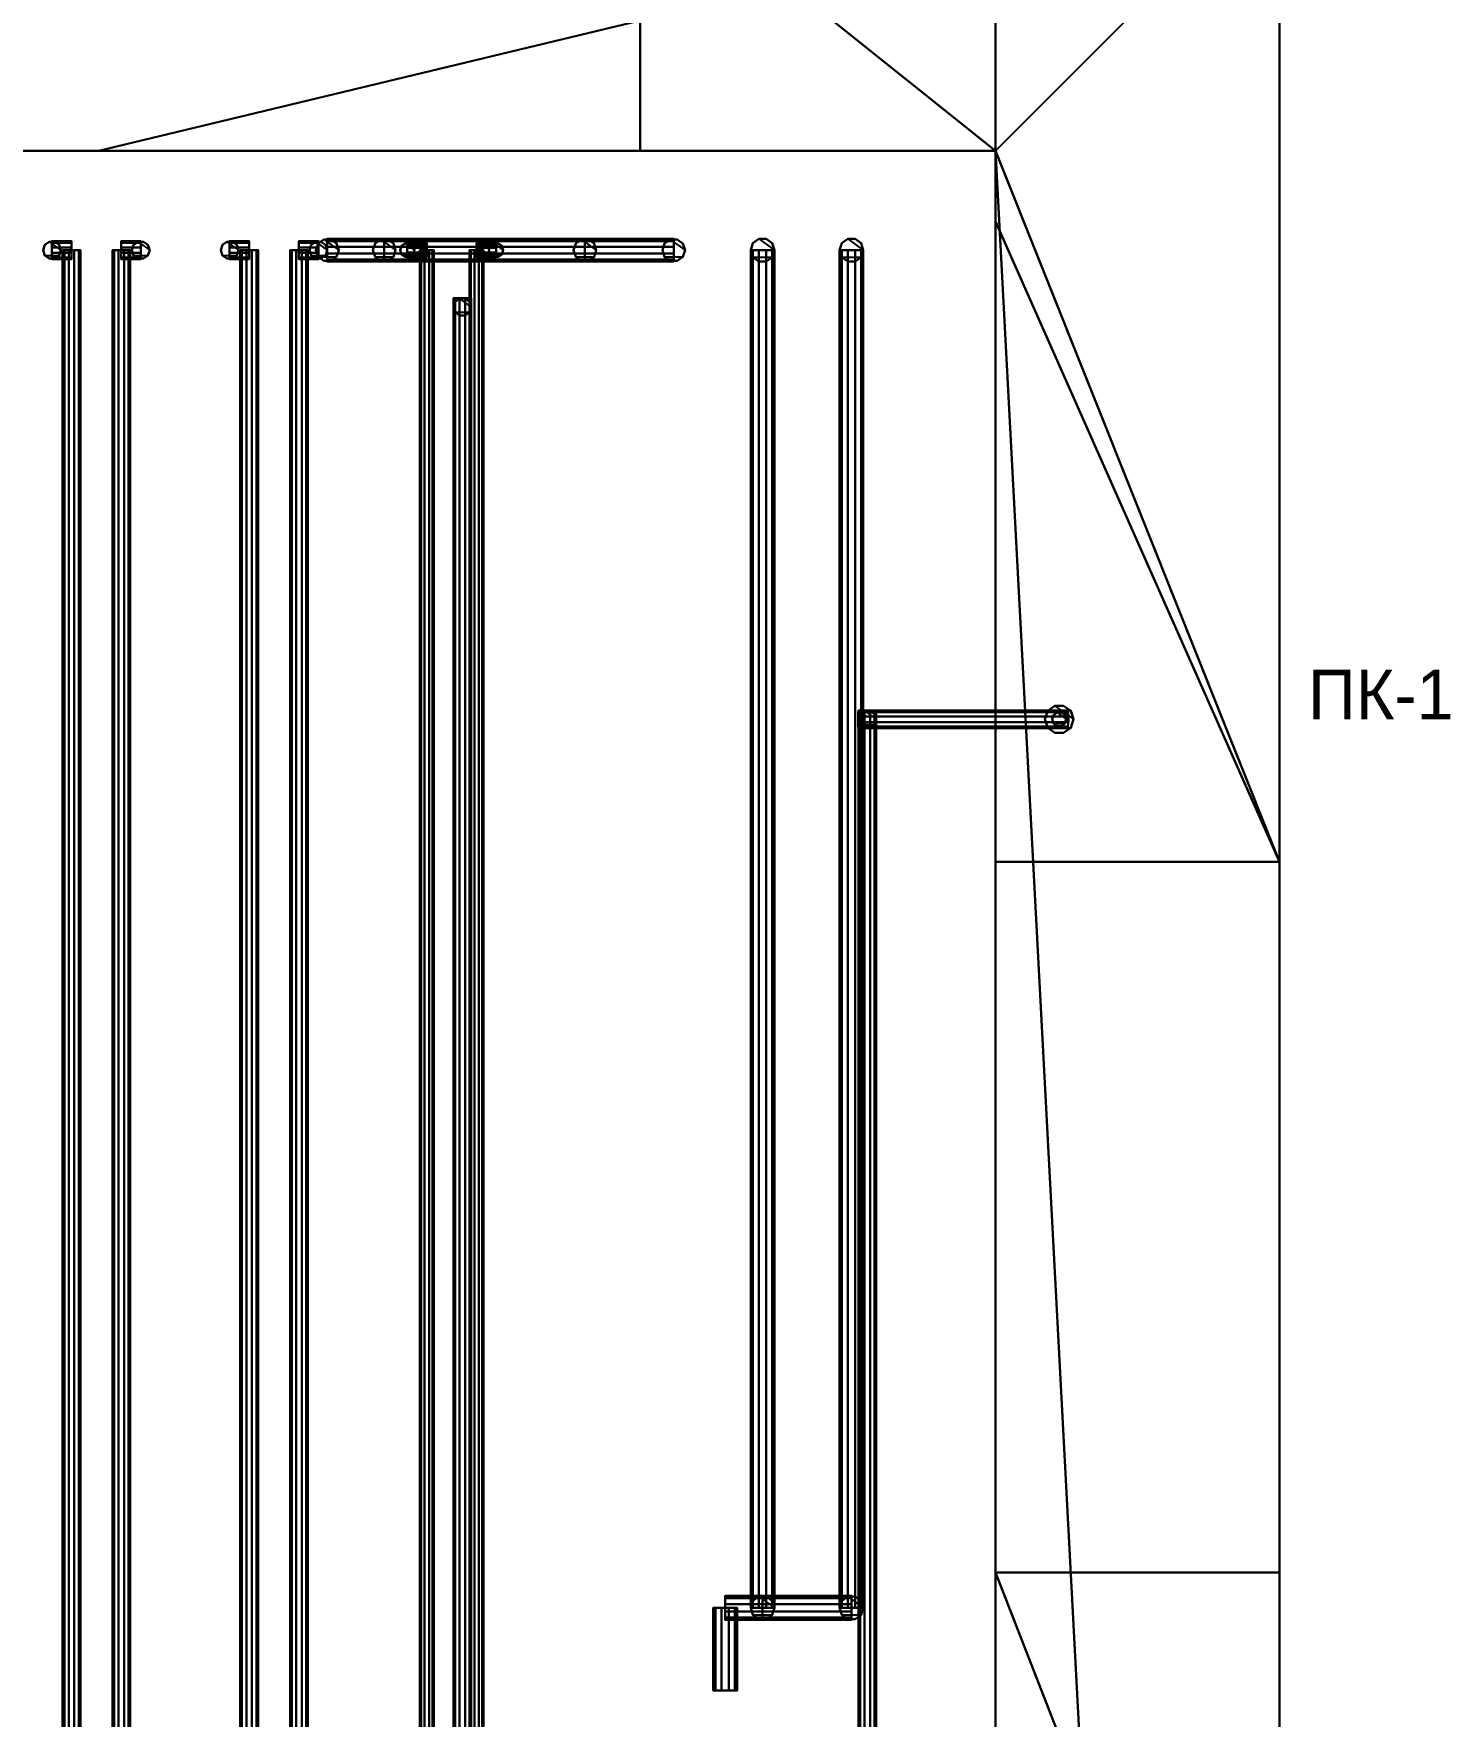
# Model space of a CAD drawing. Header units: millimetres. Extents: x -396 to 23232, y -842 to 31800.
# Drawn here: x 18447 to 20440, y 11397 to 13765 of the extents above; entities that cross this region are included whole.
import ezdxf

# ---------------------------------------------------------------- set-up
doc = ezdxf.new("R2010")
doc.units = ezdxf.units.MM
doc.layers.add('АР_3D_стены', color=8, linetype='Continuous')
doc.layers.add('ВК_3D_Марки', color=7, linetype='Continuous')
for name, color, linetype, true_color in [('ВК_3D_Арматура', 7, 'Continuous', 0xb48c3c), ('ВК_3D_В1', 7, 'Continuous', 0x06b6d4), ('ТМ_3D_для_увязки', 7, 'Continuous', 0xbec4ce)]:
    doc.layers.add(name, color=color, linetype=linetype, true_color=true_color)

msp = doc.modelspace()

# ---------------------------------------------------------------- texts
at = {"layer": 'ВК_3D_Марки'}
msp.add_text('ПК-1', height=70, dxfattribs=at).set_placement((20240, 12800, 900))

# ---------------------------------------------------------------- meshes
at = {"layer": 'АР_3D_стены'}
mesh = msp.add_polyface(dxfattribs=at)
corners = [(12700.2, 10999.6), (12700.2, 10774.6), (12400.2, 10774.6), (12400.2, 10774.6, 3650), (12700.2, 10774.6, 3650), (12700.2, 10999.6, 3650), (13700.2, 11199.6), (13700.2, 10999.6), (13380.2, 10999.6), (13380.2, 10999.6, 3650), (13700.2, 10999.6, 3650), (13700.2, 11199.6, 3650), (20200.2, 12599.6), (19800.2, 12599.6), (19800.2, 13500.4), (19800.2, 13500.4, 3650), (19800.2, 12599.6, 3650), (20200.2, 12599.6, 3650), (19000.2, 15699.6), (20200.2, 15699.6), (20200.2, 15299.6), (20200.2, 15299.6, 3650), (20200.2, 15699.6, 3650), (19000.2, 15699.6, 3650), (19800.2, 15299.6), (19000.2, 15299.6), (19000.2, 15299.6, 3650), (19800.2, 15299.6, 3650), (12400.2, 11199.6), (12400.2, 11199.6, 3650), (19800.2, 13599.6), (19800.2, 13599.6, 3650), (12700.2, 11199.6), (12700.2, 11199.6, 3650), (20200.2, 13999.6), (20200.2, 13999.6, 3650), (18538.2, 13599.6), (18538.2, 13599.6, 3650), (19800.2, 13999.6), (19800.2, 13999.6, 3650), (12700.2, 13599.6), (12700.2, 13599.6, 3650), (12400.2, 13999.6), (12400.2, 13999.6, 3650), (12400.2, 13599.6), (12400.2, 13599.6, 3650)]
mesh.append_faces([[corners[k] for k in face] for face in [(0, 1, 2), (3, 4, 5), (6, 7, 8), (9, 10, 11), (12, 13, 14), (15, 16, 17), (18, 19, 20), (21, 22, 23), (24, 25, 18), (23, 26, 27), (0, 2, 28), (29, 3, 5), (6, 8, 0), (5, 9, 11), (12, 14, 30), (31, 15, 17), (24, 18, 20), (21, 23, 27), (32, 6, 0), (5, 11, 33), (34, 12, 30), (31, 17, 35), (24, 20, 34), (35, 21, 27), (32, 0, 28), (29, 5, 33), (34, 30, 36), (37, 31, 35), (38, 24, 34), (35, 27, 39), (40, 32, 28), (29, 33, 41), (34, 36, 40), (41, 37, 35), (38, 34, 40), (41, 35, 39), (42, 38, 40), (41, 39, 43), (28, 42, 40), (41, 43, 29), (1, 2, 3, 4), (2, 28, 29, 3), (28, 44, 45, 29), (44, 44, 45, 45), (44, 42, 43, 45), (42, 38, 39, 43), (38, 24, 27, 39), (24, 25, 26, 27), (25, 18, 23, 26), (18, 19, 22, 23), (19, 20, 21, 22), (20, 34, 35, 21), (34, 12, 17, 35), (12, 13, 16, 17), (13, 14, 15, 16), (14, 30, 31, 15), (30, 36, 37, 31), (36, 40, 41, 37), (40, 32, 33, 41), (32, 6, 11, 33), (6, 7, 10, 11), (7, 8, 9, 10), (8, 0, 5, 9), (0, 1, 4, 5)]])
mesh = msp.add_polyface(dxfattribs=at)
corners = [(18040.2, 6049.6, 4050), (15010.2, 6049.6, 4050), (15010.2, 6119.6, 4050), (15010.2, 6119.6, 7550), (15010.2, 6049.6, 7550), (18040.2, 6049.6, 7550), (19899.3, 6049.6, 4050), (19760.2, 6049.6, 4050), (19760.2, 6119.6, 4050), (19760.2, 6119.6, 7550), (19760.2, 6049.6, 7550), (19899.3, 6049.6, 7550), (19000.2, 15699.6, 4050), (20200.2, 15699.6, 4050), (20200.2, 15299.6, 4050), (20200.2, 15299.6, 7550), (20200.2, 15699.6, 7550), (19000.2, 15699.6, 7550), (19538.3, 15299.6, 4050), (19000.2, 15299.6, 4050), (19000.2, 15299.6, 7550), (19538.3, 15299.6, 7550), (19800.2, 13599.6, 4050), (19300.2, 13599.6, 4050), (19300.2, 13999.6, 4050), (19300.2, 13999.6, 7550), (19300.2, 13599.6, 7550), (19800.2, 13599.6, 7550), (17300.2, 8749.6, 4050), (17300.2, 9049.6, 4050), (19800.2, 9049.6, 4050), (19800.2, 9049.6, 7550), (17300.2, 9049.6, 7550), (17300.2, 8749.6, 7550), (17900.2, 7449.6, 4050), (18000.2, 7449.6, 4050), (18000.2, 6449.6, 4050), (18000.2, 6449.6, 7550), (18000.2, 7449.6, 7550), (17900.2, 7449.6, 7550), (15600.2, 8749.6, 4050), (15800.2, 8749.6, 4050), (15800.2, 6449.6, 4050), (15800.2, 6449.6, 7550), (15800.2, 8749.6, 7550), (15600.2, 8749.6, 7550), (15050.2, 6179.6, 4050), (15050.2, 6449.6, 4050), (15600.2, 6449.6, 4050), (15600.2, 6449.6, 7550), (15050.2, 6449.6, 7550), (15050.2, 6179.6, 7550), (12800.2, 6449.6, 4050), (13250.2, 6449.6, 4050), (13250.2, 6179.6, 4050), (13250.2, 6179.6, 7550), (13250.2, 6449.6, 7550), (12800.2, 6449.6, 7550), (13290.2, 6049.6, 4050), (12800.2, 6049.6, 4050), (12800.2, 6049.6, 7550), (13290.2, 6049.6, 7550), (18040.2, 6119.6, 4050), (18040.2, 6119.6, 7550), (20200.2, 6049.6, 4050), (20200.2, 6049.6, 7550), (19800.2, 15299.6, 4050), (19800.2, 15299.6, 7550), (19538.3, 8749.6, 4050), (19538.3, 8749.6, 7550), (18000.2, 6179.6, 4050), (18000.2, 6179.6, 7550), (19800.2, 8749.6, 4050), (19800.2, 8749.6, 7550), (17900.2, 6449.6, 4050), (17900.2, 6449.6, 7550), (13290.2, 6119.6, 4050), (13290.2, 6119.6, 7550), (20200.2, 13999.6, 4050), (20200.2, 13999.6, 7550), (19800.2, 6179.6, 4050), (19800.2, 6179.6, 7550), (19800.2, 6449.6, 4050), (19800.2, 6449.6, 7550), (19800.2, 13999.6, 4050), (19800.2, 13999.6, 7550), (20200.2, 6449.6, 4050), (20200.2, 6449.6, 7550)]
mesh.append_faces([[corners[k] for k in face] for face in [(0, 1, 2), (3, 4, 5), (6, 7, 8), (9, 10, 11), (12, 13, 14), (15, 16, 17), (18, 19, 12), (17, 20, 21), (22, 23, 24), (25, 26, 27), (28, 29, 30), (31, 32, 33), (34, 35, 36), (37, 38, 39), (40, 41, 42), (43, 44, 45), (46, 47, 48), (49, 50, 51), (52, 53, 54), (55, 56, 57), (58, 59, 52), (57, 60, 61), (62, 0, 2), (3, 5, 63), (64, 6, 8), (9, 11, 65), (66, 18, 12), (17, 21, 67), (68, 28, 30), (31, 33, 69), (34, 36, 70), (71, 37, 39), (48, 40, 42), (43, 45, 49), (58, 52, 54), (55, 57, 61), (66, 12, 14), (15, 17, 67), (72, 68, 30), (31, 69, 73), (74, 34, 70), (71, 39, 75), (46, 48, 42), (43, 49, 51), (76, 58, 54), (55, 61, 77), (66, 14, 78), (79, 15, 67), (42, 74, 70), (71, 75, 43), (76, 54, 46), (51, 55, 77), (46, 42, 70), (71, 43, 51), (2, 76, 46), (51, 77, 3), (2, 46, 70), (71, 51, 3), (2, 70, 80), (81, 71, 3), (62, 2, 80), (81, 3, 63), (8, 62, 80), (81, 63, 9), (64, 8, 80), (81, 9, 65), (64, 80, 82), (83, 81, 65), (64, 82, 72), (73, 83, 65), (64, 72, 30), (31, 73, 65), (64, 30, 22), (27, 31, 65), (84, 66, 78), (79, 67, 85), (22, 24, 84), (85, 25, 27), (78, 64, 22), (27, 65, 79), (22, 84, 78), (79, 85, 27), (1, 2, 3, 4), (2, 76, 77, 3), (76, 58, 61, 77), (58, 59, 60, 61), (59, 52, 57, 60), (52, 53, 56, 57), (53, 54, 55, 56), (54, 46, 51, 55), (46, 47, 50, 51), (47, 48, 49, 50), (48, 40, 45, 49), (40, 41, 44, 45), (41, 42, 43, 44), (42, 74, 75, 43), (74, 34, 39, 75), (34, 35, 38, 39), (35, 36, 37, 38), (36, 70, 71, 37), (70, 80, 81, 71), (80, 82, 83, 81), (82, 72, 73, 83), (72, 68, 69, 73), (68, 28, 33, 69), (28, 29, 32, 33), (29, 30, 31, 32), (30, 22, 27, 31), (22, 23, 26, 27), (23, 24, 25, 26), (24, 84, 85, 25), (84, 84, 85, 85), (84, 66, 67, 85), (66, 18, 21, 67), (18, 19, 20, 21), (19, 12, 17, 20), (12, 13, 16, 17), (13, 14, 15, 16), (14, 78, 79, 15), (78, 86, 87, 79), (86, 86, 87, 87), (86, 64, 65, 87), (64, 6, 11, 65), (6, 7, 10, 11), (7, 8, 9, 10), (8, 62, 63, 9), (62, 0, 5, 63), (0, 1, 4, 5)]])
mesh = msp.add_polyface(dxfattribs=at)
corners = [(19800.2, 11599.6), (20200.2, 11599.6), (20200.2, 10574.6), (20200.2, 10574.6, 3650), (20200.2, 11599.6, 3650), (19800.2, 11599.6, 3650), (19800.2, 10574.6), (19800.2, 10574.6, 3650)]
mesh.append_faces([[corners[k] for k in face] for face in [(0, 1, 2), (3, 4, 5), (2, 6, 0), (5, 7, 3), (1, 2, 3, 4), (2, 6, 7, 3), (6, 0, 5, 7), (0, 1, 4, 5)]])
at = {"layer": 'ВК_3D_Арматура', "color": 33, "true_color": 0xbf9142}
mesh = msp.add_polyface(dxfattribs=at)
corners = [(19910, 12800, 582.5), (19906.2, 12811.8, 582.5), (19906.2, 12811.8, 602.5), (19910, 12800, 602.5), (19896.2, 12819, 582.5), (19896.2, 12819, 602.5), (19883.8, 12819, 582.5), (19883.8, 12819, 602.5), (19873.8, 12811.8, 582.5), (19873.8, 12811.8, 602.5), (19870, 12800, 582.5), (19870, 12800, 602.5), (19873.8, 12788.2, 582.5), (19873.8, 12788.2, 602.5), (19883.8, 12781, 582.5), (19883.8, 12781, 602.5), (19896.2, 12781, 582.5), (19896.2, 12781, 602.5), (19906.2, 12788.2, 582.5), (19906.2, 12788.2, 602.5)]
mesh.append_faces([[corners[k] for k in face] for face in [(0, 1, 2, 3), (1, 4, 5, 2), (4, 6, 7, 5), (6, 8, 9, 7), (8, 10, 11, 9), (10, 12, 13, 11), (12, 14, 15, 13), (14, 16, 17, 15), (16, 18, 19, 17), (18, 0, 3, 19), (18, 16, 14, 12), (3, 2, 5, 7)]])
mesh = msp.add_polyface(dxfattribs=at)
corners = [(19900, 12800, 502.5), (19898.1, 12805.9, 502.5), (19898.1, 12805.9, 582.5), (19900, 12800, 582.5), (19893.1, 12809.5, 502.5), (19893.1, 12809.5, 582.5), (19886.9, 12809.5, 502.5), (19886.9, 12809.5, 582.5), (19881.9, 12805.9, 502.5), (19881.9, 12805.9, 582.5), (19880, 12800, 502.5), (19880, 12800, 582.5), (19881.9, 12794.1, 502.5), (19881.9, 12794.1, 582.5), (19886.9, 12790.5, 502.5), (19886.9, 12790.5, 582.5), (19893.1, 12790.5, 502.5), (19893.1, 12790.5, 582.5), (19898.1, 12794.1, 502.5), (19898.1, 12794.1, 582.5)]
mesh.append_faces([[corners[k] for k in face] for face in [(0, 1, 2, 3), (1, 4, 5, 2), (4, 6, 7, 5), (6, 8, 9, 7), (8, 10, 11, 9), (10, 12, 13, 11), (12, 14, 15, 13), (14, 16, 17, 15), (16, 18, 19, 17), (18, 0, 3, 19), (18, 16, 14, 12), (3, 2, 5, 7)]])
at = {"layer": 'ВК_3D_В1'}
mesh = msp.add_polyface(dxfattribs=at)
corners = [(19037.5, 9937.5, -230), (19039.9, 9937.5, -222.7), (19039.9, 13392.5, -222.7), (19037.5, 13392.5, -230), (19046.1, 9937.5, -218.1), (19046.1, 13392.5, -218.1), (19053.9, 9937.5, -218.1), (19053.9, 13392.5, -218.1), (19060.1, 9937.5, -222.7), (19060.1, 13392.5, -222.7), (19062.5, 9937.5, -230), (19062.5, 13392.5, -230), (19060.1, 9937.5, -237.3), (19060.1, 13392.5, -237.3), (19053.9, 9937.5, -241.9), (19053.9, 13392.5, -241.9), (19046.1, 9937.5, -241.9), (19046.1, 13392.5, -241.9), (19039.9, 9937.5, -237.3), (19039.9, 13392.5, -237.3)]
mesh.append_faces([[corners[k] for k in face] for face in [(0, 1, 2, 3), (1, 4, 5, 2), (4, 6, 7, 5), (6, 8, 9, 7), (8, 10, 11, 9), (10, 12, 13, 11), (12, 14, 15, 13), (14, 16, 17, 15), (16, 18, 19, 17), (18, 0, 3, 19), (18, 16, 14, 12), (3, 2, 5, 7)]])
mesh = msp.add_polyface(dxfattribs=at)
corners = [(19062.5, 13380, -242.5), (19060.1, 13387.3, -242.5), (19060.1, 13387.3, 312.5), (19062.5, 13380, 312.5), (19053.9, 13391.9, -242.5), (19053.9, 13391.9, 312.5), (19046.1, 13391.9, -242.5), (19046.1, 13391.9, 312.5), (19039.9, 13387.3, -242.5), (19039.9, 13387.3, 312.5), (19037.5, 13380, -242.5), (19037.5, 13380, 312.5), (19039.9, 13372.7, -242.5), (19039.9, 13372.7, 312.5), (19046.1, 13368.1, -242.5), (19046.1, 13368.1, 312.5), (19053.9, 13368.1, -242.5), (19053.9, 13368.1, 312.5), (19060.1, 13372.7, -242.5), (19060.1, 13372.7, 312.5)]
mesh.append_faces([[corners[k] for k in face] for face in [(0, 1, 2, 3), (1, 4, 5, 2), (4, 6, 7, 5), (6, 8, 9, 7), (8, 10, 11, 9), (10, 12, 13, 11), (12, 14, 15, 13), (14, 16, 17, 15), (16, 18, 19, 17), (18, 0, 3, 19), (18, 16, 14, 12), (3, 2, 5, 7)]])
mesh = msp.add_polyface(dxfattribs=at)
corners = [(19607.5, 12812.5, 500.5), (19607.8, 12810.1, 507.8), (19902.8, 12810.1, 496.9), (19902.5, 12812.5, 489.5), (19607.9, 12803.9, 512.3), (19902.9, 12803.9, 501.4), (19607.9, 12796.1, 512.3), (19902.9, 12796.1, 501.4), (19607.8, 12789.9, 507.8), (19902.8, 12789.9, 496.9), (19607.5, 12787.5, 500.5), (19902.5, 12787.5, 489.5), (19607.2, 12789.9, 493.1), (19902.2, 12789.9, 482.2), (19607.1, 12796.1, 488.6), (19902.1, 12796.1, 477.7), (19607.1, 12803.9, 488.6), (19902.1, 12803.9, 477.7), (19607.2, 12810.1, 493.1), (19902.2, 12810.1, 482.2)]
mesh.append_faces([[corners[k] for k in face] for face in [(0, 1, 2, 3), (1, 4, 5, 2), (4, 6, 7, 5), (6, 8, 9, 7), (8, 10, 11, 9), (10, 12, 13, 11), (12, 14, 15, 13), (14, 16, 17, 15), (16, 18, 19, 17), (18, 0, 3, 19), (18, 16, 14, 12), (3, 2, 5, 7)]])
mesh = msp.add_polyface(dxfattribs=at)
corners = [(19607.5, 9837.5, -230), (19609.9, 9837.5, -222.7), (19609.9, 12812.5, -222.7), (19607.5, 12812.5, -230), (19616.1, 9837.5, -218.1), (19616.1, 12812.5, -218.1), (19623.9, 9837.5, -218.1), (19623.9, 12812.5, -218.1), (19630.1, 9837.5, -222.7), (19630.1, 12812.5, -222.7), (19632.5, 9837.5, -230), (19632.5, 12812.5, -230), (19630.1, 9837.5, -237.3), (19630.1, 12812.5, -237.3), (19623.9, 9837.5, -241.9), (19623.9, 12812.5, -241.9), (19616.1, 9837.5, -241.9), (19616.1, 12812.5, -241.9), (19609.9, 9837.5, -237.3), (19609.9, 12812.5, -237.3)]
mesh.append_faces([[corners[k] for k in face] for face in [(0, 1, 2, 3), (1, 4, 5, 2), (4, 6, 7, 5), (6, 8, 9, 7), (8, 10, 11, 9), (10, 12, 13, 11), (12, 14, 15, 13), (14, 16, 17, 15), (16, 18, 19, 17), (18, 0, 3, 19), (18, 16, 14, 12), (3, 2, 5, 7)]])
mesh = msp.add_polyface(dxfattribs=at)
corners = [(19632.5, 12800, -242.5), (19630.1, 12807.3, -242.5), (19630.1, 12807.3, 512.5), (19632.5, 12800, 512.5), (19623.9, 12811.9, -242.5), (19623.9, 12811.9, 512.5), (19616.1, 12811.9, -242.5), (19616.1, 12811.9, 512.5), (19609.9, 12807.3, -242.5), (19609.9, 12807.3, 512.5), (19607.5, 12800, -242.5), (19607.5, 12800, 512.5), (19609.9, 12792.7, -242.5), (19609.9, 12792.7, 512.5), (19616.1, 12788.1, -242.5), (19616.1, 12788.1, 512.5), (19623.9, 12788.1, -242.5), (19623.9, 12788.1, 512.5), (19630.1, 12792.7, -242.5), (19630.1, 12792.7, 512.5)]
mesh.append_faces([[corners[k] for k in face] for face in [(0, 1, 2, 3), (1, 4, 5, 2), (4, 6, 7, 5), (6, 8, 9, 7), (8, 10, 11, 9), (10, 12, 13, 11), (12, 14, 15, 13), (14, 16, 17, 15), (16, 18, 19, 17), (18, 0, 3, 19), (18, 16, 14, 12), (3, 2, 5, 7)]])
at = {"layer": 'ТМ_3D_для_увязки'}
mesh = msp.add_polyface(dxfattribs=at)
corners = [(18485, 13460, 1800), (18482.6, 13467.3, 1800), (18482.6, 13467.3, 3200), (18485, 13460, 3200), (18476.4, 13471.9, 1800), (18476.4, 13471.9, 3200), (18468.6, 13471.9, 1800), (18468.6, 13471.9, 3200), (18462.4, 13467.3, 1800), (18462.4, 13467.3, 3200), (18460, 13460, 1800), (18460, 13460, 3200), (18462.4, 13452.7, 1800), (18462.4, 13452.7, 3200), (18468.6, 13448.1, 1800), (18468.6, 13448.1, 3200), (18476.4, 13448.1, 1800), (18476.4, 13448.1, 3200), (18482.6, 13452.7, 1800), (18482.6, 13452.7, 3200)]
mesh.append_faces([[corners[k] for k in face] for face in [(0, 1, 2, 3), (1, 4, 5, 2), (4, 6, 7, 5), (6, 8, 9, 7), (8, 10, 11, 9), (10, 12, 13, 11), (12, 14, 15, 13), (14, 16, 17, 15), (16, 18, 19, 17), (18, 0, 3, 19), (18, 16, 14, 12), (3, 2, 5, 7)]])
mesh = msp.add_polyface(dxfattribs=at)
corners = [(18472.5, 13472.5, 3200), (18472.5, 13470.1, 3207.3), (18500, 13470.1, 3207.3), (18500, 13472.5, 3200), (18472.5, 13463.9, 3211.9), (18500, 13463.9, 3211.9), (18472.5, 13456.1, 3211.9), (18500, 13456.1, 3211.9), (18472.5, 13449.9, 3207.3), (18500, 13449.9, 3207.3), (18472.5, 13447.5, 3200), (18500, 13447.5, 3200), (18472.5, 13449.9, 3192.7), (18500, 13449.9, 3192.7), (18472.5, 13456.1, 3188.1), (18500, 13456.1, 3188.1), (18472.5, 13463.9, 3188.1), (18500, 13463.9, 3188.1), (18472.5, 13470.1, 3192.7), (18500, 13470.1, 3192.7)]
mesh.append_faces([[corners[k] for k in face] for face in [(0, 1, 2, 3), (1, 4, 5, 2), (4, 6, 7, 5), (6, 8, 9, 7), (8, 10, 11, 9), (10, 12, 13, 11), (12, 14, 15, 13), (14, 16, 17, 15), (16, 18, 19, 17), (18, 0, 3, 19), (18, 16, 14, 12), (3, 2, 5, 7)]])
mesh = msp.add_polyface(dxfattribs=at)
corners = [(18570, 13472.5, 3200), (18570, 13470.1, 3207.3), (18597.5, 13470.1, 3207.3), (18597.5, 13472.5, 3200), (18570, 13463.9, 3211.9), (18597.5, 13463.9, 3211.9), (18570, 13456.1, 3211.9), (18597.5, 13456.1, 3211.9), (18570, 13449.9, 3207.3), (18597.5, 13449.9, 3207.3), (18570, 13447.5, 3200), (18597.5, 13447.5, 3200), (18570, 13449.9, 3192.7), (18597.5, 13449.9, 3192.7), (18570, 13456.1, 3188.1), (18597.5, 13456.1, 3188.1), (18570, 13463.9, 3188.1), (18597.5, 13463.9, 3188.1), (18570, 13470.1, 3192.7), (18597.5, 13470.1, 3192.7)]
mesh.append_faces([[corners[k] for k in face] for face in [(0, 1, 2, 3), (1, 4, 5, 2), (4, 6, 7, 5), (6, 8, 9, 7), (8, 10, 11, 9), (10, 12, 13, 11), (12, 14, 15, 13), (14, 16, 17, 15), (16, 18, 19, 17), (18, 0, 3, 19), (18, 16, 14, 12), (3, 2, 5, 7)]])
mesh = msp.add_polyface(dxfattribs=at)
corners = [(18610, 13460, 3200), (18607.6, 13467.3, 3200), (18607.6, 13467.3, 1800), (18610, 13460, 1800), (18601.4, 13471.9, 3200), (18601.4, 13471.9, 1800), (18593.6, 13471.9, 3200), (18593.6, 13471.9, 1800), (18587.4, 13467.3, 3200), (18587.4, 13467.3, 1800), (18585, 13460, 3200), (18585, 13460, 1800), (18587.4, 13452.7, 3200), (18587.4, 13452.7, 1800), (18593.6, 13448.1, 3200), (18593.6, 13448.1, 1800), (18601.4, 13448.1, 3200), (18601.4, 13448.1, 1800), (18607.6, 13452.7, 3200), (18607.6, 13452.7, 1800)]
mesh.append_faces([[corners[k] for k in face] for face in [(0, 1, 2, 3), (1, 4, 5, 2), (4, 6, 7, 5), (6, 8, 9, 7), (8, 10, 11, 9), (10, 12, 13, 11), (12, 14, 15, 13), (14, 16, 17, 15), (16, 18, 19, 17), (18, 0, 3, 19), (18, 16, 14, 12), (3, 2, 5, 7)]])
mesh = msp.add_polyface(dxfattribs=at)
corners = [(18735, 13460, 1800), (18732.6, 13467.3, 1800), (18732.6, 13467.3, 3200), (18735, 13460, 3200), (18726.4, 13471.9, 1800), (18726.4, 13471.9, 3200), (18718.6, 13471.9, 1800), (18718.6, 13471.9, 3200), (18712.4, 13467.3, 1800), (18712.4, 13467.3, 3200), (18710, 13460, 1800), (18710, 13460, 3200), (18712.4, 13452.7, 1800), (18712.4, 13452.7, 3200), (18718.6, 13448.1, 1800), (18718.6, 13448.1, 3200), (18726.4, 13448.1, 1800), (18726.4, 13448.1, 3200), (18732.6, 13452.7, 1800), (18732.6, 13452.7, 3200)]
mesh.append_faces([[corners[k] for k in face] for face in [(0, 1, 2, 3), (1, 4, 5, 2), (4, 6, 7, 5), (6, 8, 9, 7), (8, 10, 11, 9), (10, 12, 13, 11), (12, 14, 15, 13), (14, 16, 17, 15), (16, 18, 19, 17), (18, 0, 3, 19), (18, 16, 14, 12), (3, 2, 5, 7)]])
mesh = msp.add_polyface(dxfattribs=at)
corners = [(18722.5, 13472.5, 3200), (18722.5, 13470.1, 3207.3), (18750, 13470.1, 3207.3), (18750, 13472.5, 3200), (18722.5, 13463.9, 3211.9), (18750, 13463.9, 3211.9), (18722.5, 13456.1, 3211.9), (18750, 13456.1, 3211.9), (18722.5, 13449.9, 3207.3), (18750, 13449.9, 3207.3), (18722.5, 13447.5, 3200), (18750, 13447.5, 3200), (18722.5, 13449.9, 3192.7), (18750, 13449.9, 3192.7), (18722.5, 13456.1, 3188.1), (18750, 13456.1, 3188.1), (18722.5, 13463.9, 3188.1), (18750, 13463.9, 3188.1), (18722.5, 13470.1, 3192.7), (18750, 13470.1, 3192.7)]
mesh.append_faces([[corners[k] for k in face] for face in [(0, 1, 2, 3), (1, 4, 5, 2), (4, 6, 7, 5), (6, 8, 9, 7), (8, 10, 11, 9), (10, 12, 13, 11), (12, 14, 15, 13), (14, 16, 17, 15), (16, 18, 19, 17), (18, 0, 3, 19), (18, 16, 14, 12), (3, 2, 5, 7)]])
mesh = msp.add_polyface(dxfattribs=at)
corners = [(18820, 13472.5, 3200), (18820, 13470.1, 3207.3), (18847.5, 13470.1, 3207.3), (18847.5, 13472.5, 3200), (18820, 13463.9, 3211.9), (18847.5, 13463.9, 3211.9), (18820, 13456.1, 3211.9), (18847.5, 13456.1, 3211.9), (18820, 13449.9, 3207.3), (18847.5, 13449.9, 3207.3), (18820, 13447.5, 3200), (18847.5, 13447.5, 3200), (18820, 13449.9, 3192.7), (18847.5, 13449.9, 3192.7), (18820, 13456.1, 3188.1), (18847.5, 13456.1, 3188.1), (18820, 13463.9, 3188.1), (18847.5, 13463.9, 3188.1), (18820, 13470.1, 3192.7), (18847.5, 13470.1, 3192.7)]
mesh.append_faces([[corners[k] for k in face] for face in [(0, 1, 2, 3), (1, 4, 5, 2), (4, 6, 7, 5), (6, 8, 9, 7), (8, 10, 11, 9), (10, 12, 13, 11), (12, 14, 15, 13), (14, 16, 17, 15), (16, 18, 19, 17), (18, 0, 3, 19), (18, 16, 14, 12), (3, 2, 5, 7)]])
mesh = msp.add_polyface(dxfattribs=at)
corners = [(18860, 13460, 3200), (18857.6, 13467.3, 3200), (18857.6, 13467.3, 1800), (18860, 13460, 1800), (18851.4, 13471.9, 3200), (18851.4, 13471.9, 1800), (18843.6, 13471.9, 3200), (18843.6, 13471.9, 1800), (18837.4, 13467.3, 3200), (18837.4, 13467.3, 1800), (18835, 13460, 3200), (18835, 13460, 1800), (18837.4, 13452.7, 3200), (18837.4, 13452.7, 1800), (18843.6, 13448.1, 3200), (18843.6, 13448.1, 1800), (18851.4, 13448.1, 3200), (18851.4, 13448.1, 1800), (18857.6, 13452.7, 3200), (18857.6, 13452.7, 1800)]
mesh.append_faces([[corners[k] for k in face] for face in [(0, 1, 2, 3), (1, 4, 5, 2), (4, 6, 7, 5), (6, 8, 9, 7), (8, 10, 11, 9), (10, 12, 13, 11), (12, 14, 15, 13), (14, 16, 17, 15), (16, 18, 19, 17), (18, 0, 3, 19), (18, 16, 14, 12), (3, 2, 5, 7)]])
mesh = msp.add_polyface(dxfattribs=at)
corners = [(18876, 13460, 480), (18872.9, 13469.4, 480), (18872.9, 13469.4, -550), (18876, 13460, -550), (18864.9, 13475.2, 480), (18864.9, 13475.2, -550), (18855.1, 13475.2, 480), (18855.1, 13475.2, -550), (18847.1, 13469.4, 480), (18847.1, 13469.4, -550), (18844, 13460, 480), (18844, 13460, -550), (18847.1, 13450.6, 480), (18847.1, 13450.6, -550), (18855.1, 13444.8, 480), (18855.1, 13444.8, -550), (18864.9, 13444.8, 480), (18864.9, 13444.8, -550), (18872.9, 13450.6, 480), (18872.9, 13450.6, -550)]
mesh.append_faces([[corners[k] for k in face] for face in [(0, 1, 2, 3), (1, 4, 5, 2), (4, 6, 7, 5), (6, 8, 9, 7), (8, 10, 11, 9), (10, 12, 13, 11), (12, 14, 15, 13), (14, 16, 17, 15), (16, 18, 19, 17), (18, 0, 3, 19), (18, 16, 14, 12), (3, 2, 5, 7)]])
mesh = msp.add_polyface(dxfattribs=at)
corners = [(19222.5, 13444, 480), (19222.5, 13447.1, 489.4), (18860, 13447.1, 489.4), (18860, 13444, 480), (19222.5, 13455.1, 495.2), (18860, 13455.1, 495.2), (19222.5, 13464.9, 495.2), (18860, 13464.9, 495.2), (19222.5, 13472.9, 489.4), (18860, 13472.9, 489.4), (19222.5, 13476, 480), (18860, 13476, 480), (19222.5, 13472.9, 470.6), (18860, 13472.9, 470.6), (19222.5, 13464.9, 464.8), (18860, 13464.9, 464.8), (19222.5, 13455.1, 464.8), (18860, 13455.1, 464.8), (19222.5, 13447.1, 470.6), (18860, 13447.1, 470.6)]
mesh.append_faces([[corners[k] for k in face] for face in [(0, 1, 2, 3), (1, 4, 5, 2), (4, 6, 7, 5), (6, 8, 9, 7), (8, 10, 11, 9), (10, 12, 13, 11), (12, 14, 15, 13), (14, 16, 17, 15), (16, 18, 19, 17), (18, 0, 3, 19), (18, 16, 14, 12), (3, 2, 5, 7)]])
mesh = msp.add_polyface(dxfattribs=at)
corners = [(18956, 13460, -550), (18952.9, 13469.4, -550), (18952.9, 13469.4, 360), (18956, 13460, 360), (18944.9, 13475.2, -550), (18944.9, 13475.2, 360), (18935.1, 13475.2, -550), (18935.1, 13475.2, 360), (18927.1, 13469.4, -550), (18927.1, 13469.4, 360), (18924, 13460, -550), (18924, 13460, 360), (18927.1, 13450.6, -550), (18927.1, 13450.6, 360), (18935.1, 13444.8, -550), (18935.1, 13444.8, 360), (18944.9, 13444.8, -550), (18944.9, 13444.8, 360), (18952.9, 13450.6, -550), (18952.9, 13450.6, 360)]
mesh.append_faces([[corners[k] for k in face] for face in [(0, 1, 2, 3), (1, 4, 5, 2), (4, 6, 7, 5), (6, 8, 9, 7), (8, 10, 11, 9), (10, 12, 13, 11), (12, 14, 15, 13), (14, 16, 17, 15), (16, 18, 19, 17), (18, 0, 3, 19), (18, 16, 14, 12), (3, 2, 5, 7)]])
mesh = msp.add_polyface(dxfattribs=at)
corners = [(18940, 13476, 360), (18940, 13472.9, 369.4), (19347.5, 13472.9, 369.4), (19347.5, 13476, 360), (18940, 13464.9, 375.2), (19347.5, 13464.9, 375.2), (18940, 13455.1, 375.2), (19347.5, 13455.1, 375.2), (18940, 13447.1, 369.4), (19347.5, 13447.1, 369.4), (18940, 13444, 360), (19347.5, 13444, 360), (18940, 13447.1, 350.6), (19347.5, 13447.1, 350.6), (18940, 13455.1, 344.8), (19347.5, 13455.1, 344.8), (18940, 13464.9, 344.8), (19347.5, 13464.9, 344.8), (18940, 13472.9, 350.6), (19347.5, 13472.9, 350.6)]
mesh.append_faces([[corners[k] for k in face] for face in [(0, 1, 2, 3), (1, 4, 5, 2), (4, 6, 7, 5), (6, 8, 9, 7), (8, 10, 11, 9), (10, 12, 13, 11), (12, 14, 15, 13), (14, 16, 17, 15), (16, 18, 19, 17), (18, 0, 3, 19), (18, 16, 14, 12), (3, 2, 5, 7)]])
mesh = msp.add_polyface(dxfattribs=at)
corners = [(19238.5, 13460, 840), (19235.4, 13469.4, 840), (19235.4, 13469.4, 480), (19238.5, 13460, 480), (19227.4, 13475.2, 840), (19227.4, 13475.2, 480), (19217.6, 13475.2, 840), (19217.6, 13475.2, 480), (19209.6, 13469.4, 840), (19209.6, 13469.4, 480), (19206.5, 13460, 840), (19206.5, 13460, 480), (19209.6, 13450.6, 840), (19209.6, 13450.6, 480), (19217.6, 13444.8, 840), (19217.6, 13444.8, 480), (19227.4, 13444.8, 840), (19227.4, 13444.8, 480), (19235.4, 13450.6, 840), (19235.4, 13450.6, 480)]
mesh.append_faces([[corners[k] for k in face] for face in [(0, 1, 2, 3), (1, 4, 5, 2), (4, 6, 7, 5), (6, 8, 9, 7), (8, 10, 11, 9), (10, 12, 13, 11), (12, 14, 15, 13), (14, 16, 17, 15), (16, 18, 19, 17), (18, 0, 3, 19), (18, 16, 14, 12), (3, 2, 5, 7)]])
mesh = msp.add_polyface(dxfattribs=at)
corners = [(19363.5, 13460, 360), (19360.4, 13469.4, 360), (19360.4, 13469.4, 840), (19363.5, 13460, 840), (19352.4, 13475.2, 360), (19352.4, 13475.2, 840), (19342.6, 13475.2, 360), (19342.6, 13475.2, 840), (19334.6, 13469.4, 360), (19334.6, 13469.4, 840), (19331.5, 13460, 360), (19331.5, 13460, 840), (19334.6, 13450.6, 360), (19334.6, 13450.6, 840), (19342.6, 13444.8, 360), (19342.6, 13444.8, 840), (19352.4, 13444.8, 360), (19352.4, 13444.8, 840), (19360.4, 13450.6, 360), (19360.4, 13450.6, 840)]
mesh.append_faces([[corners[k] for k in face] for face in [(0, 1, 2, 3), (1, 4, 5, 2), (4, 6, 7, 5), (6, 8, 9, 7), (8, 10, 11, 9), (10, 12, 13, 11), (12, 14, 15, 13), (14, 16, 17, 15), (16, 18, 19, 17), (18, 0, 3, 19), (18, 16, 14, 12), (3, 2, 5, 7)]])
mesh = msp.add_polyface(dxfattribs=at)
corners = [(19489.2, 13460, 1800), (19486.1, 13469.8, 1800), (19486.1, 13469.8, 3200), (19489.2, 13460, 3200), (19477.7, 13475.9, 1800), (19477.7, 13475.9, 3200), (19467.3, 13475.9, 1800), (19467.3, 13475.9, 3200), (19458.9, 13469.8, 1800), (19458.9, 13469.8, 3200), (19455.8, 13460, 1800), (19455.8, 13460, 3200), (19458.9, 13450.2, 1800), (19458.9, 13450.2, 3200), (19467.3, 13444.1, 1800), (19467.3, 13444.1, 3200), (19477.7, 13444.1, 1800), (19477.7, 13444.1, 3200), (19486.1, 13450.2, 1800), (19486.1, 13450.2, 3200)]
mesh.append_faces([[corners[k] for k in face] for face in [(0, 1, 2, 3), (1, 4, 5, 2), (4, 6, 7, 5), (6, 8, 9, 7), (8, 10, 11, 9), (10, 12, 13, 11), (12, 14, 15, 13), (14, 16, 17, 15), (16, 18, 19, 17), (18, 0, 3, 19), (18, 16, 14, 12), (3, 2, 5, 7)]])
mesh = msp.add_polyface(dxfattribs=at)
corners = [(19614.2, 13460, 3200), (19611.1, 13469.8, 3200), (19611.1, 13469.8, 1800), (19614.2, 13460, 1800), (19602.7, 13475.9, 3200), (19602.7, 13475.9, 1800), (19592.3, 13475.9, 3200), (19592.3, 13475.9, 1800), (19583.9, 13469.8, 3200), (19583.9, 13469.8, 1800), (19580.8, 13460, 3200), (19580.8, 13460, 1800), (19583.9, 13450.2, 3200), (19583.9, 13450.2, 1800), (19592.3, 13444.1, 3200), (19592.3, 13444.1, 1800), (19602.7, 13444.1, 3200), (19602.7, 13444.1, 1800), (19611.1, 13450.2, 3200), (19611.1, 13450.2, 1800)]
mesh.append_faces([[corners[k] for k in face] for face in [(0, 1, 2, 3), (1, 4, 5, 2), (4, 6, 7, 5), (6, 8, 9, 7), (8, 10, 11, 9), (10, 12, 13, 11), (12, 14, 15, 13), (14, 16, 17, 15), (16, 18, 19, 17), (18, 0, 3, 19), (18, 16, 14, 12), (3, 2, 5, 7)]])
mesh = msp.add_polyface(dxfattribs=at)
corners = [(18512.5, 13460, 3200), (18510.1, 13460, 3207.3), (18510.1, 10485, 3207.3), (18512.5, 10485, 3200), (18503.9, 13460, 3211.9), (18503.9, 10485, 3211.9), (18496.1, 13460, 3211.9), (18496.1, 10485, 3211.9), (18489.9, 13460, 3207.3), (18489.9, 10485, 3207.3), (18487.5, 13460, 3200), (18487.5, 10485, 3200), (18489.9, 13460, 3192.7), (18489.9, 10485, 3192.7), (18496.1, 13460, 3188.1), (18496.1, 10485, 3188.1), (18503.9, 13460, 3188.1), (18503.9, 10485, 3188.1), (18510.1, 13460, 3192.7), (18510.1, 10485, 3192.7)]
mesh.append_faces([[corners[k] for k in face] for face in [(0, 1, 2, 3), (1, 4, 5, 2), (4, 6, 7, 5), (6, 8, 9, 7), (8, 10, 11, 9), (10, 12, 13, 11), (12, 14, 15, 13), (14, 16, 17, 15), (16, 18, 19, 17), (18, 0, 3, 19), (18, 16, 14, 12), (3, 2, 5, 7)]])
mesh = msp.add_polyface(dxfattribs=at)
corners = [(18557.5, 10415, 3200), (18559.9, 10415, 3207.3), (18559.9, 13460, 3207.3), (18557.5, 13460, 3200), (18566.1, 10415, 3211.9), (18566.1, 13460, 3211.9), (18573.9, 10415, 3211.9), (18573.9, 13460, 3211.9), (18580.1, 10415, 3207.3), (18580.1, 13460, 3207.3), (18582.5, 10415, 3200), (18582.5, 13460, 3200), (18580.1, 10415, 3192.7), (18580.1, 13460, 3192.7), (18573.9, 10415, 3188.1), (18573.9, 13460, 3188.1), (18566.1, 10415, 3188.1), (18566.1, 13460, 3188.1), (18559.9, 10415, 3192.7), (18559.9, 13460, 3192.7)]
mesh.append_faces([[corners[k] for k in face] for face in [(0, 1, 2, 3), (1, 4, 5, 2), (4, 6, 7, 5), (6, 8, 9, 7), (8, 10, 11, 9), (10, 12, 13, 11), (12, 14, 15, 13), (14, 16, 17, 15), (16, 18, 19, 17), (18, 0, 3, 19), (18, 16, 14, 12), (3, 2, 5, 7)]])
mesh = msp.add_polyface(dxfattribs=at)
corners = [(18762.5, 13460, 3200), (18760.1, 13460, 3207.3), (18760.1, 10335, 3207.3), (18762.5, 10335, 3200), (18753.9, 13460, 3211.9), (18753.9, 10335, 3211.9), (18746.1, 13460, 3211.9), (18746.1, 10335, 3211.9), (18739.9, 13460, 3207.3), (18739.9, 10335, 3207.3), (18737.5, 13460, 3200), (18737.5, 10335, 3200), (18739.9, 13460, 3192.7), (18739.9, 10335, 3192.7), (18746.1, 13460, 3188.1), (18746.1, 10335, 3188.1), (18753.9, 13460, 3188.1), (18753.9, 10335, 3188.1), (18760.1, 13460, 3192.7), (18760.1, 10335, 3192.7)]
mesh.append_faces([[corners[k] for k in face] for face in [(0, 1, 2, 3), (1, 4, 5, 2), (4, 6, 7, 5), (6, 8, 9, 7), (8, 10, 11, 9), (10, 12, 13, 11), (12, 14, 15, 13), (14, 16, 17, 15), (16, 18, 19, 17), (18, 0, 3, 19), (18, 16, 14, 12), (3, 2, 5, 7)]])
mesh = msp.add_polyface(dxfattribs=at)
corners = [(18807.5, 10265, 3200), (18809.9, 10265, 3207.3), (18809.9, 13460, 3207.3), (18807.5, 13460, 3200), (18816.1, 10265, 3211.9), (18816.1, 13460, 3211.9), (18823.9, 10265, 3211.9), (18823.9, 13460, 3211.9), (18830.1, 10265, 3207.3), (18830.1, 13460, 3207.3), (18832.5, 10265, 3200), (18832.5, 13460, 3200), (18830.1, 10265, 3192.7), (18830.1, 13460, 3192.7), (18823.9, 10265, 3188.1), (18823.9, 13460, 3188.1), (18816.1, 10265, 3188.1), (18816.1, 13460, 3188.1), (18809.9, 10265, 3192.7), (18809.9, 13460, 3192.7)]
mesh.append_faces([[corners[k] for k in face] for face in [(0, 1, 2, 3), (1, 4, 5, 2), (4, 6, 7, 5), (6, 8, 9, 7), (8, 10, 11, 9), (10, 12, 13, 11), (12, 14, 15, 13), (14, 16, 17, 15), (16, 18, 19, 17), (18, 0, 3, 19), (18, 16, 14, 12), (3, 2, 5, 7)]])
mesh = msp.add_polyface(dxfattribs=at)
corners = [(18982.5, 13460, 1800), (18980.6, 13465.9, 1800), (18980.6, 13465.9, 3050), (18982.5, 13460, 3050), (18975.6, 13469.5, 1800), (18975.6, 13469.5, 3050), (18969.4, 13469.5, 1800), (18969.4, 13469.5, 3050), (18964.4, 13465.9, 1800), (18964.4, 13465.9, 3050), (18962.5, 13460, 1800), (18962.5, 13460, 3050), (18964.4, 13454.1, 1800), (18964.4, 13454.1, 3050), (18969.4, 13450.5, 1800), (18969.4, 13450.5, 3050), (18975.6, 13450.5, 1800), (18975.6, 13450.5, 3050), (18980.6, 13454.1, 1800), (18980.6, 13454.1, 3050)]
mesh.append_faces([[corners[k] for k in face] for face in [(0, 1, 2, 3), (1, 4, 5, 2), (4, 6, 7, 5), (6, 8, 9, 7), (8, 10, 11, 9), (10, 12, 13, 11), (12, 14, 15, 13), (14, 16, 17, 15), (16, 18, 19, 17), (18, 0, 3, 19), (18, 16, 14, 12), (3, 2, 5, 7)]])
mesh = msp.add_polyface(dxfattribs=at)
corners = [(18972.5, 13470, 3050), (18972.5, 13468.1, 3055.9), (19000, 13468.1, 3055.9), (19000, 13470, 3050), (18972.5, 13463.1, 3059.5), (19000, 13463.1, 3059.5), (18972.5, 13456.9, 3059.5), (19000, 13456.9, 3059.5), (18972.5, 13451.9, 3055.9), (19000, 13451.9, 3055.9), (18972.5, 13450, 3050), (19000, 13450, 3050), (18972.5, 13451.9, 3044.1), (19000, 13451.9, 3044.1), (18972.5, 13456.9, 3040.5), (19000, 13456.9, 3040.5), (18972.5, 13463.1, 3040.5), (19000, 13463.1, 3040.5), (18972.5, 13468.1, 3044.1), (19000, 13468.1, 3044.1)]
mesh.append_faces([[corners[k] for k in face] for face in [(0, 1, 2, 3), (1, 4, 5, 2), (4, 6, 7, 5), (6, 8, 9, 7), (8, 10, 11, 9), (10, 12, 13, 11), (12, 14, 15, 13), (14, 16, 17, 15), (16, 18, 19, 17), (18, 0, 3, 19), (18, 16, 14, 12), (3, 2, 5, 7)]])
mesh = msp.add_polyface(dxfattribs=at)
corners = [(19010, 13460, 3050), (19008.1, 13460, 3055.9), (19008.1, 10435, 3055.9), (19010, 10435, 3050), (19003.1, 13460, 3059.5), (19003.1, 10435, 3059.5), (18996.9, 13460, 3059.5), (18996.9, 10435, 3059.5), (18991.9, 13460, 3055.9), (18991.9, 10435, 3055.9), (18990, 13460, 3050), (18990, 10435, 3050), (18991.9, 13460, 3044.1), (18991.9, 10435, 3044.1), (18996.9, 13460, 3040.5), (18996.9, 10435, 3040.5), (19003.1, 13460, 3040.5), (19003.1, 10435, 3040.5), (19008.1, 13460, 3044.1), (19008.1, 10435, 3044.1)]
mesh.append_faces([[corners[k] for k in face] for face in [(0, 1, 2, 3), (1, 4, 5, 2), (4, 6, 7, 5), (6, 8, 9, 7), (8, 10, 11, 9), (10, 12, 13, 11), (12, 14, 15, 13), (14, 16, 17, 15), (16, 18, 19, 17), (18, 0, 3, 19), (18, 16, 14, 12), (3, 2, 5, 7)]])
mesh = msp.add_polyface(dxfattribs=at)
corners = [(19060, 10365, 3050), (19061.9, 10365, 3055.9), (19061.9, 13460, 3055.9), (19060, 13460, 3050), (19066.9, 10365, 3059.5), (19066.9, 13460, 3059.5), (19073.1, 10365, 3059.5), (19073.1, 13460, 3059.5), (19078.1, 10365, 3055.9), (19078.1, 13460, 3055.9), (19080, 10365, 3050), (19080, 13460, 3050), (19078.1, 10365, 3044.1), (19078.1, 13460, 3044.1), (19073.1, 10365, 3040.5), (19073.1, 13460, 3040.5), (19066.9, 10365, 3040.5), (19066.9, 13460, 3040.5), (19061.9, 10365, 3044.1), (19061.9, 13460, 3044.1)]
mesh.append_faces([[corners[k] for k in face] for face in [(0, 1, 2, 3), (1, 4, 5, 2), (4, 6, 7, 5), (6, 8, 9, 7), (8, 10, 11, 9), (10, 12, 13, 11), (12, 14, 15, 13), (14, 16, 17, 15), (16, 18, 19, 17), (18, 0, 3, 19), (18, 16, 14, 12), (3, 2, 5, 7)]])
mesh = msp.add_polyface(dxfattribs=at)
corners = [(19070, 13470, 3050), (19070, 13468.1, 3055.9), (19097.5, 13468.1, 3055.9), (19097.5, 13470, 3050), (19070, 13463.1, 3059.5), (19097.5, 13463.1, 3059.5), (19070, 13456.9, 3059.5), (19097.5, 13456.9, 3059.5), (19070, 13451.9, 3055.9), (19097.5, 13451.9, 3055.9), (19070, 13450, 3050), (19097.5, 13450, 3050), (19070, 13451.9, 3044.1), (19097.5, 13451.9, 3044.1), (19070, 13456.9, 3040.5), (19097.5, 13456.9, 3040.5), (19070, 13463.1, 3040.5), (19097.5, 13463.1, 3040.5), (19070, 13468.1, 3044.1), (19097.5, 13468.1, 3044.1)]
mesh.append_faces([[corners[k] for k in face] for face in [(0, 1, 2, 3), (1, 4, 5, 2), (4, 6, 7, 5), (6, 8, 9, 7), (8, 10, 11, 9), (10, 12, 13, 11), (12, 14, 15, 13), (14, 16, 17, 15), (16, 18, 19, 17), (18, 0, 3, 19), (18, 16, 14, 12), (3, 2, 5, 7)]])
mesh = msp.add_polyface(dxfattribs=at)
corners = [(19107.5, 13460, 3050), (19105.6, 13465.9, 3050), (19105.6, 13465.9, 1800), (19107.5, 13460, 1800), (19100.6, 13469.5, 3050), (19100.6, 13469.5, 1800), (19094.4, 13469.5, 3050), (19094.4, 13469.5, 1800), (19089.4, 13465.9, 3050), (19089.4, 13465.9, 1800), (19087.5, 13460, 3050), (19087.5, 13460, 1800), (19089.4, 13454.1, 3050), (19089.4, 13454.1, 1800), (19094.4, 13450.5, 3050), (19094.4, 13450.5, 1800), (19100.6, 13450.5, 3050), (19100.6, 13450.5, 1800), (19105.6, 13454.1, 3050), (19105.6, 13454.1, 1800)]
mesh.append_faces([[corners[k] for k in face] for face in [(0, 1, 2, 3), (1, 4, 5, 2), (4, 6, 7, 5), (6, 8, 9, 7), (8, 10, 11, 9), (10, 12, 13, 11), (12, 14, 15, 13), (14, 16, 17, 15), (16, 18, 19, 17), (18, 0, 3, 19), (18, 16, 14, 12), (3, 2, 5, 7)]])
mesh = msp.add_polyface(dxfattribs=at)
corners = [(19489.2, 13460, 3200), (19486.1, 13460, 3209.8), (19486.1, 11550, 3209.8), (19489.2, 11550, 3200), (19477.7, 13460, 3215.9), (19477.7, 11550, 3215.9), (19467.3, 13460, 3215.9), (19467.3, 11550, 3215.9), (19458.9, 13460, 3209.8), (19458.9, 11550, 3209.8), (19455.8, 13460, 3200), (19455.8, 11550, 3200), (19458.9, 13460, 3190.2), (19458.9, 11550, 3190.2), (19467.3, 13460, 3184.1), (19467.3, 11550, 3184.1), (19477.7, 13460, 3184.1), (19477.7, 11550, 3184.1), (19486.1, 13460, 3190.2), (19486.1, 11550, 3190.2)]
mesh.append_faces([[corners[k] for k in face] for face in [(0, 1, 2, 3), (1, 4, 5, 2), (4, 6, 7, 5), (6, 8, 9, 7), (8, 10, 11, 9), (10, 12, 13, 11), (12, 14, 15, 13), (14, 16, 17, 15), (16, 18, 19, 17), (18, 0, 3, 19), (18, 16, 14, 12), (3, 2, 5, 7)]])
mesh = msp.add_polyface(dxfattribs=at)
corners = [(19580.8, 11550, 3200), (19583.9, 11550, 3209.8), (19583.9, 13460, 3209.8), (19580.8, 13460, 3200), (19592.3, 11550, 3215.9), (19592.3, 13460, 3215.9), (19602.7, 11550, 3215.9), (19602.7, 13460, 3215.9), (19611.1, 11550, 3209.8), (19611.1, 13460, 3209.8), (19614.2, 11550, 3200), (19614.2, 13460, 3200), (19611.1, 11550, 3190.2), (19611.1, 13460, 3190.2), (19602.7, 11550, 3184.1), (19602.7, 13460, 3184.1), (19592.3, 11550, 3184.1), (19592.3, 13460, 3184.1), (19583.9, 11550, 3190.2), (19583.9, 13460, 3190.2)]
mesh.append_faces([[corners[k] for k in face] for face in [(0, 1, 2, 3), (1, 4, 5, 2), (4, 6, 7, 5), (6, 8, 9, 7), (8, 10, 11, 9), (10, 12, 13, 11), (12, 14, 15, 13), (14, 16, 17, 15), (16, 18, 19, 17), (18, 0, 3, 19), (18, 16, 14, 12), (3, 2, 5, 7)]])
mesh = msp.add_polyface(dxfattribs=at)
corners = [(19472.5, 11533.2, 950), (19472.5, 11536.4, 959.8), (19420, 11536.4, 959.8), (19420, 11533.2, 950), (19472.5, 11544.8, 965.9), (19420, 11544.8, 965.9), (19472.5, 11555.2, 965.9), (19420, 11555.2, 965.9), (19472.5, 11563.6, 959.8), (19420, 11563.6, 959.8), (19472.5, 11566.8, 950), (19420, 11566.8, 950), (19472.5, 11563.6, 940.2), (19420, 11563.6, 940.2), (19472.5, 11555.2, 934.1), (19420, 11555.2, 934.1), (19472.5, 11544.8, 934.1), (19420, 11544.8, 934.1), (19472.5, 11536.4, 940.2), (19420, 11536.4, 940.2)]
mesh.append_faces([[corners[k] for k in face] for face in [(0, 1, 2, 3), (1, 4, 5, 2), (4, 6, 7, 5), (6, 8, 9, 7), (8, 10, 11, 9), (10, 12, 13, 11), (12, 14, 15, 13), (14, 16, 17, 15), (16, 18, 19, 17), (18, 0, 3, 19), (18, 16, 14, 12), (3, 2, 5, 7)]])
mesh = msp.add_polyface(dxfattribs=at)
corners = [(19420, 11566.8, 320), (19420, 11563.6, 329.8), (19597.5, 11563.6, 329.8), (19597.5, 11566.8, 320), (19420, 11555.2, 335.9), (19597.5, 11555.2, 335.9), (19420, 11544.8, 335.9), (19597.5, 11544.8, 335.9), (19420, 11536.4, 329.8), (19597.5, 11536.4, 329.8), (19420, 11533.2, 320), (19597.5, 11533.2, 320), (19420, 11536.4, 310.2), (19597.5, 11536.4, 310.2), (19420, 11544.8, 304.1), (19597.5, 11544.8, 304.1), (19420, 11555.2, 304.1), (19597.5, 11555.2, 304.1), (19420, 11563.6, 310.2), (19597.5, 11563.6, 310.2)]
mesh.append_faces([[corners[k] for k in face] for face in [(0, 1, 2, 3), (1, 4, 5, 2), (4, 6, 7, 5), (6, 8, 9, 7), (8, 10, 11, 9), (10, 12, 13, 11), (12, 14, 15, 13), (14, 16, 17, 15), (16, 18, 19, 17), (18, 0, 3, 19), (18, 16, 14, 12), (3, 2, 5, 7)]])
mesh = msp.add_polyface(dxfattribs=at)
corners = [(19489.2, 11550, 3200), (19486.1, 11559.8, 3200), (19486.1, 11559.8, 950), (19489.2, 11550, 950), (19477.7, 11565.9, 3200), (19477.7, 11565.9, 950), (19467.3, 11565.9, 3200), (19467.3, 11565.9, 950), (19458.9, 11559.8, 3200), (19458.9, 11559.8, 950), (19455.8, 11550, 3200), (19455.8, 11550, 950), (19458.9, 11540.2, 3200), (19458.9, 11540.2, 950), (19467.3, 11534.1, 3200), (19467.3, 11534.1, 950), (19477.7, 11534.1, 3200), (19477.7, 11534.1, 950), (19486.1, 11540.2, 3200), (19486.1, 11540.2, 950)]
mesh.append_faces([[corners[k] for k in face] for face in [(0, 1, 2, 3), (1, 4, 5, 2), (4, 6, 7, 5), (6, 8, 9, 7), (8, 10, 11, 9), (10, 12, 13, 11), (12, 14, 15, 13), (14, 16, 17, 15), (16, 18, 19, 17), (18, 0, 3, 19), (18, 16, 14, 12), (3, 2, 5, 7)]])
mesh = msp.add_polyface(dxfattribs=at)
corners = [(19614.2, 11550, 320), (19611.1, 11559.8, 320), (19611.1, 11559.8, 3200), (19614.2, 11550, 3200), (19602.7, 11565.9, 320), (19602.7, 11565.9, 3200), (19592.3, 11565.9, 320), (19592.3, 11565.9, 3200), (19583.9, 11559.8, 320), (19583.9, 11559.8, 3200), (19580.8, 11550, 320), (19580.8, 11550, 3200), (19583.9, 11540.2, 320), (19583.9, 11540.2, 3200), (19592.3, 11534.1, 320), (19592.3, 11534.1, 3200), (19602.7, 11534.1, 320), (19602.7, 11534.1, 3200), (19611.1, 11540.2, 320), (19611.1, 11540.2, 3200)]
mesh.append_faces([[corners[k] for k in face] for face in [(0, 1, 2, 3), (1, 4, 5, 2), (4, 6, 7, 5), (6, 8, 9, 7), (8, 10, 11, 9), (10, 12, 13, 11), (12, 14, 15, 13), (14, 16, 17, 15), (16, 18, 19, 17), (18, 0, 3, 19), (18, 16, 14, 12), (3, 2, 5, 7)]])
mesh = msp.add_polyface(dxfattribs=at)
corners = [(19436.8, 11550, 950), (19433.6, 11550, 959.8), (19433.6, 11433.5, 959.8), (19436.8, 11433.5, 950), (19425.2, 11550, 965.9), (19425.2, 11433.5, 965.9), (19414.8, 11550, 965.9), (19414.8, 11433.5, 965.9), (19406.4, 11550, 959.8), (19406.4, 11433.5, 959.8), (19403.2, 11550, 950), (19403.2, 11433.5, 950), (19406.4, 11550, 940.2), (19406.4, 11433.5, 940.2), (19414.8, 11550, 934.1), (19414.8, 11433.5, 934.1), (19425.2, 11550, 934.1), (19425.2, 11433.5, 934.1), (19433.6, 11550, 940.2), (19433.6, 11433.5, 940.2)]
mesh.append_faces([[corners[k] for k in face] for face in [(0, 1, 2, 3), (1, 4, 5, 2), (4, 6, 7, 5), (6, 8, 9, 7), (8, 10, 11, 9), (10, 12, 13, 11), (12, 14, 15, 13), (14, 16, 17, 15), (16, 18, 19, 17), (18, 0, 3, 19), (18, 16, 14, 12), (3, 2, 5, 7)]])
mesh = msp.add_polyface(dxfattribs=at)
corners = [(19403.2, 11433.5, 320), (19406.4, 11433.5, 329.8), (19406.4, 11550, 329.8), (19403.2, 11550, 320), (19414.8, 11433.5, 335.9), (19414.8, 11550, 335.9), (19425.2, 11433.5, 335.9), (19425.2, 11550, 335.9), (19433.6, 11433.5, 329.8), (19433.6, 11550, 329.8), (19436.8, 11433.5, 320), (19436.8, 11550, 320), (19433.6, 11433.5, 310.2), (19433.6, 11550, 310.2), (19425.2, 11433.5, 304.1), (19425.2, 11550, 304.1), (19414.8, 11433.5, 304.1), (19414.8, 11550, 304.1), (19406.4, 11433.5, 310.2), (19406.4, 11550, 310.2)]
mesh.append_faces([[corners[k] for k in face] for face in [(0, 1, 2, 3), (1, 4, 5, 2), (4, 6, 7, 5), (6, 8, 9, 7), (8, 10, 11, 9), (10, 12, 13, 11), (12, 14, 15, 13), (14, 16, 17, 15), (16, 18, 19, 17), (18, 0, 3, 19), (18, 16, 14, 12), (3, 2, 5, 7)]])

doc.saveas('drawing.dxf')
